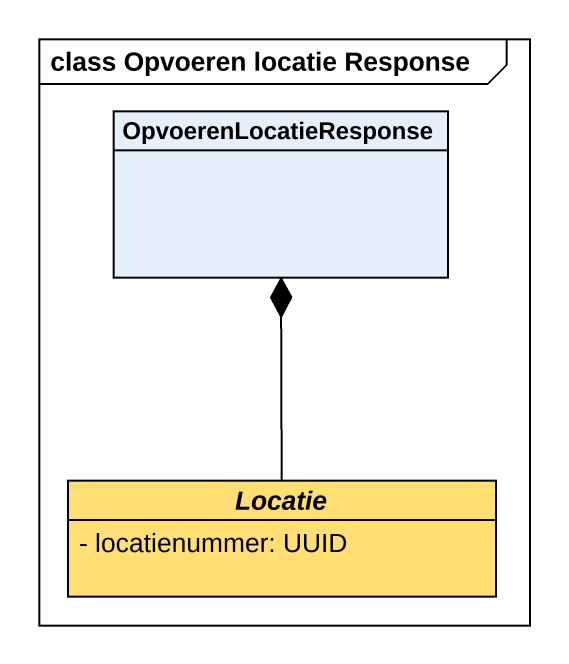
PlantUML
@startuml
mainframe class Opvoeren locatie Response
hide circle
hide empty members
skinparam classAttributeIconSize 0
class OpvoerenLocatieResponse
abstract class Locatie #FFDE73 {
  - locatienummer: UUID
}
Locatie -up-* OpvoerenLocatieResponse
@enduml
